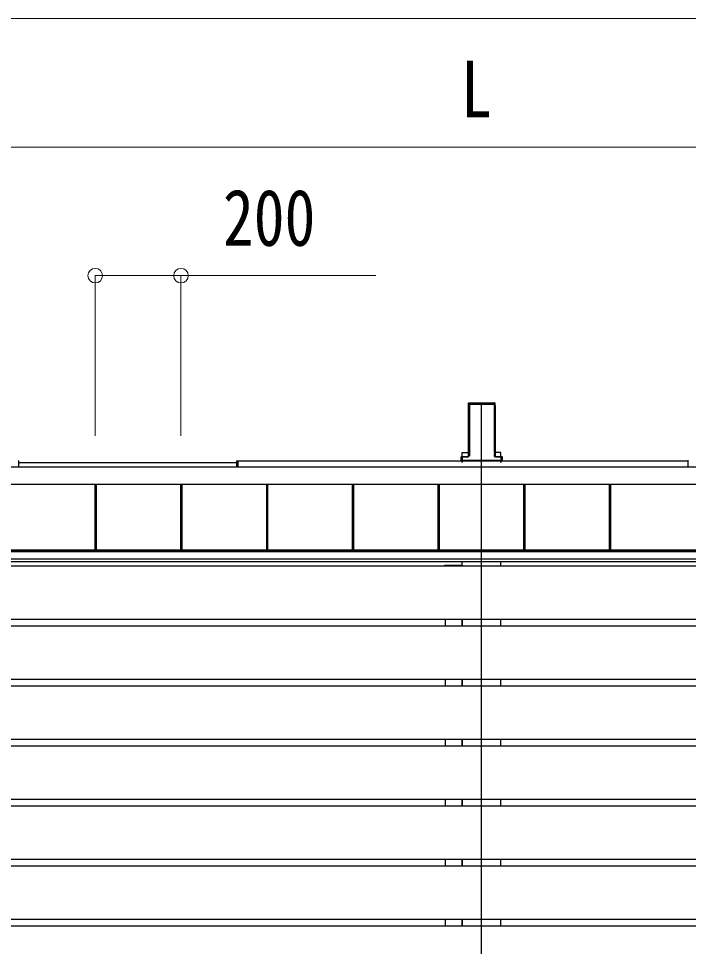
# Model space of a CAD drawing. Units: millimetres, scale not verified. Extents: x -16820 to 16820, y -11880 to 11880.
# Drawn here: x -7438 to -5875, y -4648 to -2482 of the extents above; entities that cross this region are included whole.
import ezdxf
from ezdxf.enums import TextEntityAlignment as Align

# ---------------------------------------------------------------- set-up
doc = ezdxf.new("R2010")
doc.units = ezdxf.units.MM
doc.header["$LTSCALE"] = 60
doc.layers.add('0-4_YKK_12', color=2, linetype='Continuous')
doc.layers.add('0-6_YKK_A1', color=4, linetype='Continuous')
doc.layers.add('0-7_YKK_D', color=6, linetype='Continuous', lineweight=18)
doc.styles.add('ＭＳ ゴシック', font='')
doc.styles.get('ＭＳ ゴシック').set_extended_font_data('MS Gothic')

msp = doc.modelspace()

# ---------------------------------------------------------------- linework, layer by layer
at = {"layer": '0-4_YKK_12'}
msp.add_line((-6357.92, -7000), (-6357.92, -3379.97), dxfattribs=at)
at = {"layer": '0-6_YKK_A1'}
for p, q in [((-6389.17, -3385.32), (-6389.17, -3501.99)), ((-6388.81, -3379.47), (-6389.16, -3384.96)), ((-6388.37, -3379.93), (-6388.81, -3379.47)), ((-6388.31, -3379), (-6386.27, -3379)), ((-6388.31, -3379), (-6387.87, -3379.46)), ((-6388.29, -3495.94), (-6388.29, -3380.81)), ((-6387.79, -3380.49), (-6387.79, -3495.62)), ((-6385.96, -3379.33), (-6386.27, -3379)), ((-6385.96, -3379.33), (-6329.88, -3379.33)), ((-6385.42, -3382.47), (-6330.42, -3382.47)), ((-6385.42, -3503.82), (-6385.42, -3382.47)), ((-6329.88, -3379.33), (-6329.57, -3379)), ((-6329.57, -3379), (-6327.53, -3379)), ((-6328.05, -3495.62), (-6328.05, -3380.49)), ((-6327.97, -3379.46), (-6327.53, -3379)), ((-6327.55, -3380.81), (-6327.55, -3495.94)), ((-6327.03, -3379.47), (-6327.47, -3379.93)), ((-6327.03, -3379.47), (-6326.68, -3384.96)), ((-6326.67, -3385.32), (-6326.67, -3501.99)), ((-6405.33, -3512.74), (-6405.33, -3505.86)), ((-6405.29, -3504.89), (-6390.28, -3504.89)), ((-6403.33, -3505.94), (-6403.33, -3512.74)), ((-6389.75, -3505.94), (-6403.33, -3505.94)), ((-6403.12, -3495.56), (-6389.17, -3495.56)), ((-6403.12, -3504.89), (-6403.12, -3495.56)), ((-6389.18, -3502.34), (-6389.28, -3503.95)), ((-6388.76, -3504.51), (-6388.38, -3498.41)), ((-6387.88, -3498.44), (-6388.26, -3504.54)), ((-6327.58, -3504.54), (-6327.96, -3498.44)), ((-6327.46, -3498.41), (-6327.08, -3504.51)), ((-6312.72, -3495.56), (-6326.67, -3495.56)), ((-6326.66, -3502.34), (-6326.56, -3503.95)), ((-6326.09, -3505.44), (-6312.51, -3505.44)), ((-6312.51, -3505.94), (-6326.09, -3505.94)), ((-6325.56, -3504.89), (-6310.55, -3504.89)), ((-6312.72, -3504.89), (-6312.72, -3495.56)), ((-6312.51, -3505.44), (-6312.51, -3505.94)), ((-6312.51, -3512.74), (-6312.51, -3505.94)), ((-6310.52, -3505.86), (-6310.52, -3512.74)), ((-8856.42, -3528.88), (-3857.72, -3528.88)), ((-7437.39, -3528.91), (-7437.39, -3515.4)), ((-7437.39, -3518.91), (-6929.39, -3518.91)), ((-6929.39, -3528.91), (-6929.39, -3515.4)), ((-6926.89, -3514.81), (-5876.89, -3514.81)), ((-6926.89, -3514.81), (-6926.89, -3528.91)), ((-6405.79, -3512.74), (-6405.79, -3513.23)), ((-6405.79, -3513.23), (-6405.33, -3513.23)), ((-6403.33, -3512.74), (-6405.33, -3512.74)), ((-6403.33, -3513.23), (-6405.33, -3513.23)), ((-6405.32, -3512.74), (-6405.32, -3513.23)), ((-6403.33, -3512.74), (-6312.51, -3512.74)), ((-6403.33, -3512.74), (-6403.33, -3513.23)), ((-6403.33, -3513.23), (-6312.51, -3513.23)), ((-6403.12, -3518.91), (-6403.12, -3513.23)), ((-6403.12, -3518.91), (-6402.92, -3518.91)), ((-6402.92, -3513.23), (-6402.92, -3518.91)), ((-6401.92, -3512.89), (-6313.92, -3512.89)), ((-6312.92, -3513.23), (-6312.92, -3518.91)), ((-6312.92, -3518.91), (-6312.72, -3518.91)), ((-6312.72, -3518.91), (-6312.72, -3513.23)), ((-6310.52, -3512.74), (-6312.51, -3512.74)), ((-6312.51, -3512.74), (-6312.51, -3513.23)), ((-6310.52, -3513.23), (-6312.51, -3513.23)), ((-6310.05, -3513.23), (-6310.52, -3513.23)), ((-6310.51, -3512.74), (-6310.51, -3513.23)), ((-6310.05, -3512.74), (-6310.05, -3513.23)), ((-5876.89, -3514.81), (-5876.89, -3528.91)), ((-8856.42, -3568.83), (-3859.42, -3568.83)), ((-8856.42, -3569.06), (-3859.42, -3569.06)), ((-7259.42, -3722.7), (-7259.42, -3569.06)), ((-7256.82, -3722.7), (-7256.82, -3569.06)), ((-7256.42, -3722.7), (-7256.42, -3569.06)), ((-7059.42, -3722.7), (-7059.42, -3569.06)), ((-7056.82, -3722.7), (-7056.82, -3569.06)), ((-7056.42, -3722.7), (-7056.42, -3569.06)), ((-6859.42, -3722.7), (-6859.42, -3569.06)), ((-6856.82, -3722.7), (-6856.82, -3569.06)), ((-6856.42, -3722.7), (-6856.42, -3569.06)), ((-6659.42, -3722.7), (-6659.42, -3569.06)), ((-6656.82, -3722.7), (-6656.82, -3569.06)), ((-6656.42, -3722.7), (-6656.42, -3569.06)), ((-6459.42, -3722.7), (-6459.42, -3569.06)), ((-6456.82, -3722.7), (-6456.82, -3569.06)), ((-6456.42, -3722.7), (-6456.42, -3569.06)), ((-6259.42, -3722.7), (-6259.42, -3569.06)), ((-6256.82, -3722.7), (-6256.82, -3569.06)), ((-6256.42, -3722.7), (-6256.42, -3569.06)), ((-6059.42, -3722.7), (-6059.42, -3569.06)), ((-6056.82, -3722.7), (-6056.82, -3569.06)), ((-6056.42, -3722.7), (-6056.42, -3569.06)), ((-8854.42, -3722.7), (-3857.72, -3722.7)), ((-8854.42, -3724.71), (-3857.72, -3724.71)), ((-8854.42, -3726.51), (-3857.72, -3726.51)), ((-8854.42, -3726.51), (-3857.72, -3726.51)), ((-8854.42, -3743.48), (-3857.72, -3743.48)), ((-8854.42, -3749.97), (-3857.72, -3749.97)), ((-8852.42, -3760), (-3863.42, -3760)), ((-6402.62, -3760), (-6443.62, -3760)), ((-6443.12, -3760), (-6403.12, -3760)), ((-6403.12, -3760), (-6403.12, -3749.97)), ((-6402.62, -3760), (-6402.62, -3758)), ((-6312.72, -3760), (-6312.72, -3749.97)), ((-8852.42, -3884), (-3863.42, -3884)), ((-6443.12, -3884), (-6443.12, -3900)), ((-6403.12, -3900), (-6403.12, -3884)), ((-6403.12, -3884), (-6403.12, -3900)), ((-6312.72, -3900), (-6312.72, -3884)), ((-8852.42, -3900), (-3863.42, -3900)), ((-8852.42, -4024), (-3863.42, -4024)), ((-6443.12, -4024), (-6443.12, -4040)), ((-6403.12, -4040), (-6403.12, -4024)), ((-6403.12, -4024), (-6403.12, -4040)), ((-6312.72, -4040), (-6312.72, -4024)), ((-8852.42, -4040), (-3863.42, -4040)), ((-8852.42, -4164), (-3863.42, -4164)), ((-6443.12, -4164), (-6443.12, -4180)), ((-6403.12, -4180), (-6403.12, -4164)), ((-6403.12, -4164), (-6403.12, -4180)), ((-6312.72, -4180), (-6312.72, -4164)), ((-8852.42, -4180), (-3863.42, -4180)), ((-8852.42, -4304), (-3863.42, -4304)), ((-6443.12, -4304), (-6443.12, -4320)), ((-6403.12, -4320), (-6403.12, -4304)), ((-6403.12, -4304), (-6403.12, -4320)), ((-6312.72, -4320), (-6312.72, -4304)), ((-8852.42, -4320), (-3863.42, -4320)), ((-8852.42, -4444), (-3863.42, -4444)), ((-8852.42, -4460), (-3863.42, -4460)), ((-6443.12, -4444), (-6443.12, -4460)), ((-6403.12, -4460), (-6403.12, -4444)), ((-6403.12, -4444), (-6403.12, -4460)), ((-6312.72, -4460), (-6312.72, -4444)), ((-8852.42, -4584), (-3863.42, -4584)), ((-6443.12, -4584), (-6443.12, -4600)), ((-6403.12, -4600), (-6403.12, -4584)), ((-6403.12, -4584), (-6403.12, -4600)), ((-6312.72, -4600), (-6312.72, -4584)), ((-8852.42, -4600), (-3863.42, -4600))]:
    msp.add_line(p, q, dxfattribs=at)
for points in [[(-6405.79, -3505.39), (-6405.79, -3512.74), (-6405.33, -3512.74)], [(-6403.33, -3505.94), (-6403.33, -3505.44), (-6389.75, -3505.44)], [(-6310.05, -3505.39), (-6310.05, -3512.74), (-6310.52, -3512.74)], [(-6928.45, -3514.41), (-6926.89, -3514.31), (-6926.89, -3515.31), (-6926.89, -3528.91)], [(-5875.33, -3514.41), (-5876.89, -3514.31), (-5876.89, -3515.31), (-5876.89, -3528.91)], [(-6443.62, -3760), (-6443.62, -3758), (-6402.62, -3758)]]:
    msp.add_lwpolyline(points, dxfattribs=at)
for centre, radius, start, end in [((-6404.82, -3505.86), 0.501, 90.24971, 179.75029), ((-6311.02, -3505.86), 0.501, 0.24971, 89.75029), ((-7438.39, -3515.4), 1, 0, 86.5), ((-6928.39, -3515.4), 1, 93.5, 180)]:
    msp.add_arc(centre, radius, start, end, dxfattribs=at)
for centre, major_axis, ratio, start_param, end_param in [((-6389.13, -3384.96), (0.031, 0.5), 0.061627, 1.5746234, 2.3600215), ((-6388.31, -3379.5), (0.346, -0.364), 0.996462, 2.3838095, 3.8892836), ((-6388.6, -3382.97), (0.22, 3.04), 0.070684, 5.5043854, 6.2286971), ((-6388.1, -3382.99), (0.22, 3.54), 0.060877, 5.5025319, 6.2268436), ((-6327.74, -3382.99), (-0.22, 3.54), 0.060877, 0.0563417, 0.7806534), ((-6327.24, -3382.97), (-0.22, 3.04), 0.070684, 0.0544883, 0.7787999), ((-6327.53, -3379.5), (-0.346, -0.364), 0.996462, 2.3939017, 3.8993758), ((-6326.71, -3384.96), (-0.031, 0.5), 0.061627, 3.9231638, 4.7085619), ((-6405.29, -3505.39), (0.355, -0.355), 0.99628, 2.358058, 3.9251274), ((-6403.33, -3505.85), (2, 0), 0.045872, 3.2026792, 4.712389), ((-6403.33, -3505.35), (1.5, 0), 0.061163, 3.2026792, 4.712389), ((-6390.28, -3503.89), (0.691, -0.728), 0.996462, 5.5254021, 7.0308762), ((-6389.76, -3504.44), (-0.693, 0.73), 0.992955, 2.3838095, 3.8892836), ((-6389.76, -3504.44), (1.04, -1.09), 0.996462, 5.5254021, 7.0308762), ((-6389.21, -3502.34), (0.031, 0.5), 0.061627, 4.716216, 5.5016142), ((-6388.6, -3498.41), (0.22, 3.5), 0.061627, 4.716216, 5.5016142), ((-6388.1, -3498.44), (0.22, 4), 0.053972, 4.7153191, 5.5007173), ((-6327.74, -3498.44), (-0.22, 4), 0.053972, 0.782468, 1.5678662), ((-6326.08, -3504.44), (-1.04, -1.09), 0.996462, 5.5354944, 7.0409685), ((-6327.24, -3498.41), (-0.22, 3.5), 0.061627, 0.7815711, 1.5669693), ((-6326.08, -3504.44), (0.693, 0.73), 0.992955, 2.3939017, 3.8993758), ((-6326.63, -3502.34), (-0.031, 0.5), 0.061627, 0.7815711, 1.5669693), ((-6325.56, -3503.89), (-0.691, -0.728), 0.996462, 5.5354944, 7.0409685), ((-6312.51, -3505.35), (1.5, 0), 0.061163, 4.712389, 6.2220988), ((-6312.51, -3505.85), (2, 0), 0.045872, 4.712389, 6.2220988), ((-6310.55, -3505.39), (-0.355, -0.355), 0.99628, 2.358058, 3.9251274)]:
    msp.add_ellipse(centre, major_axis=major_axis, ratio=ratio, start_param=start_param, end_param=end_param, dxfattribs=at)
at = {"layer": '0-7_YKK_D', "color": 1}
msp.add_line((-8662.92, -2482.47), (950.08, -2482.47), dxfattribs=at)
at = {"layer": '0-7_YKK_D'}
for p, q in [((-3852.92, -2782.47), (-8862.92, -2782.47)), ((-7259.42, -3456.42), (-7259.42, -3081.47)), ((-7059.42, -3456.42), (-7059.42, -3081.47))]:
    msp.add_line(p, q, dxfattribs=at)
msp.add_lwpolyline([(-7259.42, -3082.47), (-7059.42, -3082.47), (-6605.02, -3082.47)], dxfattribs=at)
for centre in [(-7259.42, -3082.47), (-7059.42, -3082.47)]:
    msp.add_circle(centre, 17, dxfattribs=at)

# ---------------------------------------------------------------- texts
at = {"layer": '0-7_YKK_D', "style": 'ＭＳ ゴシック', "width": 0.8}
for s, p in [('L', (-6405.92, -2752.47)), ('200', (-6961.42, -3052.47))]:
    msp.add_text(s, height=132, dxfattribs=at).set_placement(p, align=Align.BOTTOM_LEFT)

doc.saveas('drawing.dxf')
